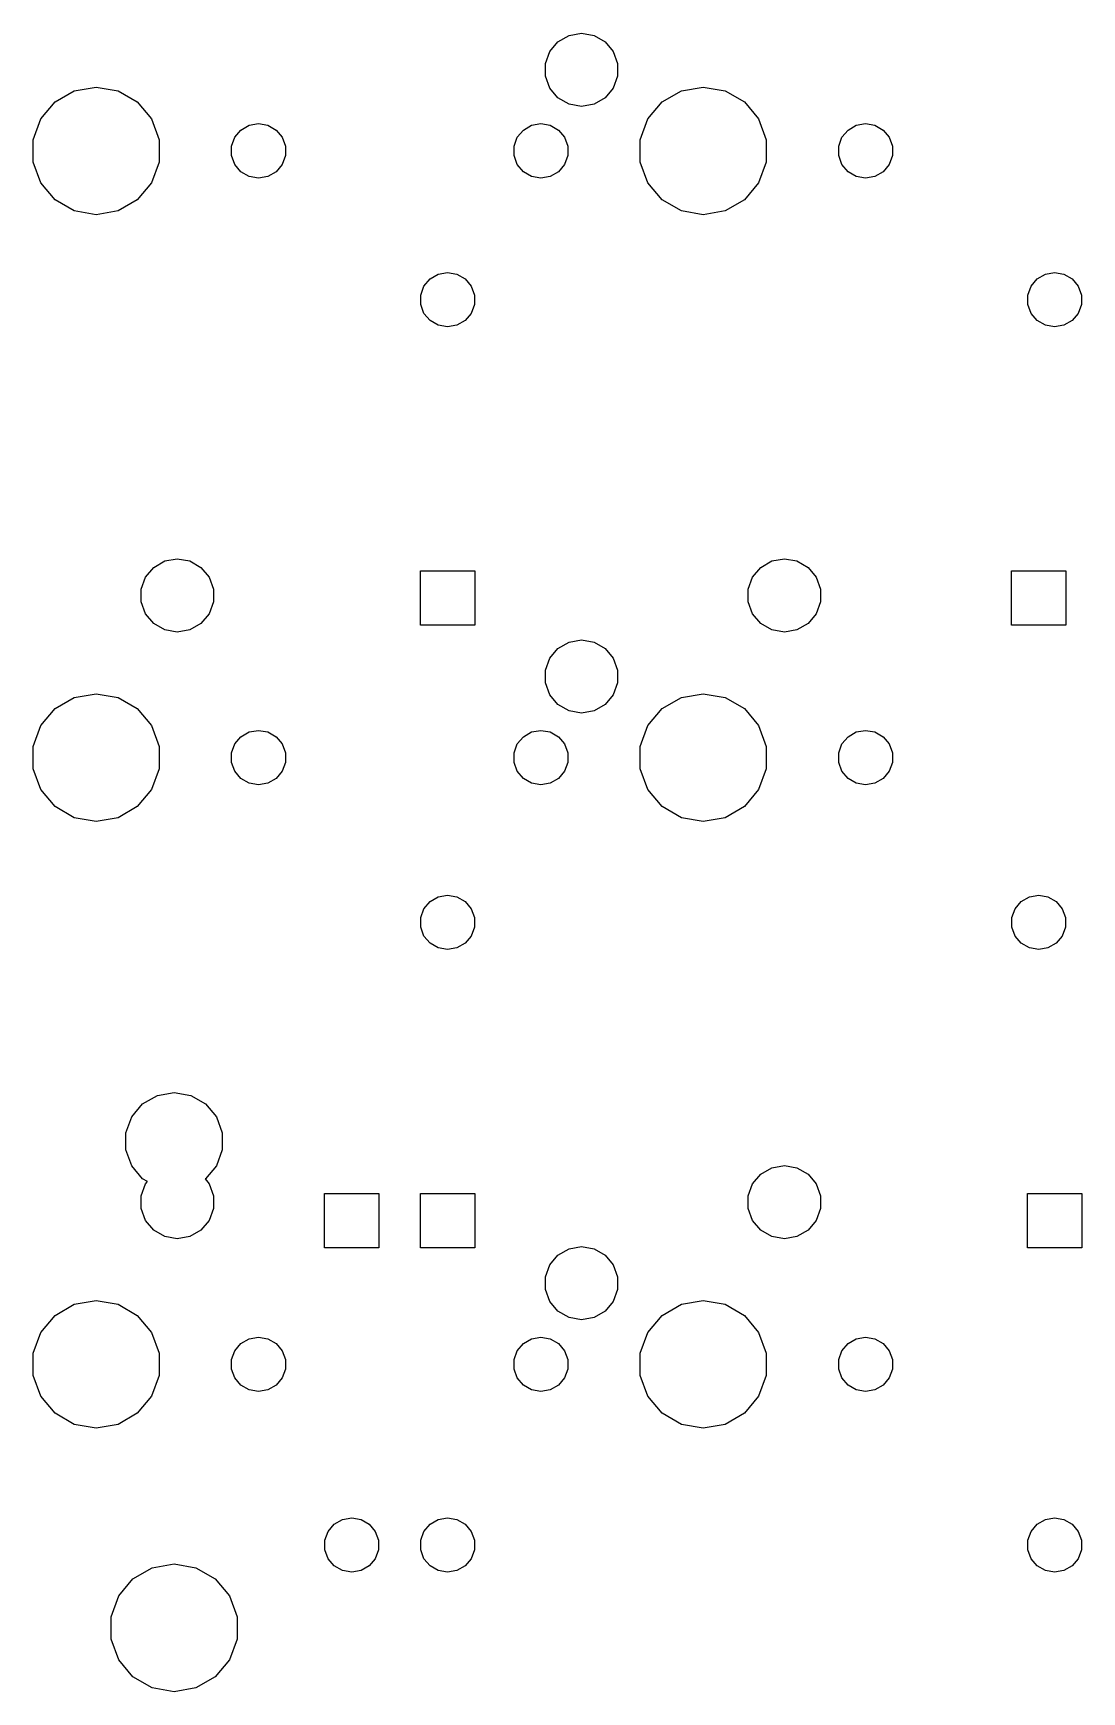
# Model space of a CAD drawing. Extents: x 16 to 275, y -108 to -10.
# Drawn here: x 172 to 204.8, y -108.3 to -56.3 of the extents above; entities that cross this region are included whole.
import ezdxf

# ---------------------------------------------------------------- set-up
doc = ezdxf.new("R2010")
doc.units = 0
doc.header["$MEASUREMENT"] = 0
doc.layers.add('BLACK', color=7, linetype='CONTINUOUS')

msp = doc.modelspace()

# ---------------------------------------------------------------- linework, layer by layer
at = {"layer": 'Black'}
for p, q in [((188.196, -56.8863), (188.452, -56.5811)), ((188.452, -56.5811), (188.798, -56.3818)), ((188.798, -56.3818), (189.19, -56.3126)), ((189.19, -56.3126), (189.582, -56.3818)), ((189.582, -56.3818), (189.928, -56.5811)), ((189.928, -56.5811), (190.184, -56.8863)), ((188.06, -57.2608), (188.196, -56.8863)), ((190.184, -56.8863), (190.32, -57.2608)), ((188.06, -57.6592), (188.06, -57.2608)), ((190.32, -57.2608), (190.32, -57.6592)), ((172.713, -58.4667), (173.315, -58.1192)), ((173.315, -58.1192), (174, -57.9985)), ((174, -57.9985), (174.685, -58.1192)), ((174.685, -58.1192), (175.287, -58.4667)), ((188.196, -58.0337), (188.06, -57.6592)), ((188.452, -58.3389), (188.196, -58.0337)), ((190.184, -58.0337), (189.928, -58.3389)), ((190.32, -57.6592), (190.184, -58.0337)), ((191.713, -58.4667), (192.315, -58.1192)), ((192.315, -58.1192), (193, -57.9985)), ((193, -57.9985), (193.685, -58.1192)), ((193.685, -58.1192), (194.287, -58.4667)), ((172.267, -58.9992), (172.713, -58.4667)), ((175.287, -58.4667), (175.733, -58.9992)), ((188.798, -58.5382), (188.452, -58.3389)), ((189.19, -58.6074), (188.798, -58.5382)), ((189.582, -58.5382), (189.19, -58.6074)), ((189.928, -58.3389), (189.582, -58.5382)), ((191.267, -58.9992), (191.713, -58.4667)), ((194.287, -58.4667), (194.733, -58.9992)), ((172.029, -59.6524), (172.267, -58.9992)), ((175.733, -58.9992), (175.971, -59.6524)), ((178.531, -59.3457), (178.788, -59.1974)), ((178.788, -59.1974), (179.08, -59.1458)), ((179.08, -59.1458), (179.372, -59.1974)), ((179.372, -59.1974), (179.629, -59.3457)), ((187.371, -59.3457), (187.628, -59.1974)), ((187.628, -59.1974), (187.92, -59.1458)), ((187.92, -59.1458), (188.212, -59.1974)), ((188.212, -59.1974), (188.469, -59.3457)), ((191.029, -59.6524), (191.267, -58.9992)), ((194.733, -58.9992), (194.971, -59.6524)), ((197.531, -59.3457), (197.788, -59.1974)), ((197.788, -59.1974), (198.08, -59.1458)), ((198.08, -59.1458), (198.372, -59.1974)), ((198.372, -59.1974), (198.629, -59.3457)), ((172.029, -60.3476), (172.029, -59.6524)), ((175.971, -59.6524), (175.971, -60.3476)), ((178.239, -59.8517), (178.34, -59.5729)), ((178.34, -59.5729), (178.531, -59.3457)), ((179.629, -59.3457), (179.82, -59.5729)), ((179.82, -59.5729), (179.921, -59.8517)), ((187.079, -59.8517), (187.18, -59.5729)), ((187.18, -59.5729), (187.371, -59.3457)), ((188.469, -59.3457), (188.66, -59.5729)), ((188.66, -59.5729), (188.761, -59.8517)), ((191.029, -60.3476), (191.029, -59.6524)), ((194.971, -59.6524), (194.971, -60.3476)), ((197.239, -59.8517), (197.34, -59.5729)), ((197.34, -59.5729), (197.531, -59.3457)), ((198.629, -59.3457), (198.82, -59.5729)), ((198.82, -59.5729), (198.921, -59.8517)), ((178.239, -60.1483), (178.239, -59.8517)), ((178.34, -60.4271), (178.239, -60.1483)), ((179.921, -60.1483), (179.82, -60.4271)), ((179.921, -59.8517), (179.921, -60.1483)), ((187.079, -60.1483), (187.079, -59.8517)), ((187.18, -60.4271), (187.079, -60.1483)), ((188.761, -60.1483), (188.66, -60.4271)), ((188.761, -59.8517), (188.761, -60.1483)), ((197.239, -60.1483), (197.239, -59.8517)), ((197.34, -60.4271), (197.239, -60.1483)), ((198.921, -60.1483), (198.82, -60.4271)), ((198.921, -59.8517), (198.921, -60.1483)), ((172.267, -61.0008), (172.029, -60.3476)), ((175.971, -60.3476), (175.733, -61.0008)), ((178.531, -60.6543), (178.34, -60.4271)), ((178.788, -60.8026), (178.531, -60.6543)), ((179.629, -60.6543), (179.372, -60.8026)), ((179.82, -60.4271), (179.629, -60.6543)), ((187.371, -60.6543), (187.18, -60.4271)), ((187.628, -60.8026), (187.371, -60.6543)), ((188.469, -60.6543), (188.212, -60.8026)), ((188.66, -60.4271), (188.469, -60.6543)), ((191.267, -61.0008), (191.029, -60.3476)), ((194.971, -60.3476), (194.733, -61.0008)), ((197.531, -60.6543), (197.34, -60.4271)), ((197.788, -60.8026), (197.531, -60.6543)), ((198.629, -60.6543), (198.372, -60.8026)), ((198.82, -60.4271), (198.629, -60.6543)), ((172.713, -61.5332), (172.267, -61.0008)), ((175.733, -61.0008), (175.287, -61.5332)), ((179.08, -60.8541), (178.788, -60.8026)), ((179.372, -60.8026), (179.08, -60.8541)), ((187.92, -60.8541), (187.628, -60.8026)), ((188.212, -60.8026), (187.92, -60.8541)), ((191.713, -61.5332), (191.267, -61.0008)), ((194.733, -61.0008), (194.287, -61.5332)), ((198.08, -60.8541), (197.788, -60.8026)), ((198.372, -60.8026), (198.08, -60.8541)), ((173.315, -61.8808), (172.713, -61.5332)), ((175.287, -61.5332), (174.685, -61.8808)), ((192.315, -61.8808), (191.713, -61.5332)), ((194.287, -61.5332), (193.685, -61.8808)), ((174, -62.0015), (173.315, -61.8808)), ((174.685, -61.8808), (174, -62.0015)), ((193, -62.0015), (192.315, -61.8808)), ((193.685, -61.8808), (193, -62.0015)), ((184.449, -64.0072), (184.706, -63.8591)), ((184.706, -63.8591), (184.997, -63.8076)), ((184.997, -63.8076), (185.289, -63.8591)), ((185.289, -63.8591), (185.546, -64.0072)), ((203.449, -64.0072), (203.706, -63.8591)), ((203.706, -63.8591), (203.997, -63.8076)), ((203.997, -63.8076), (204.289, -63.8591)), ((204.289, -63.8591), (204.546, -64.0072)), ((184.158, -64.5124), (184.259, -64.2341)), ((184.259, -64.2341), (184.449, -64.0072)), ((185.546, -64.0072), (185.736, -64.2341)), ((185.736, -64.2341), (185.837, -64.5124)), ((203.158, -64.5124), (203.259, -64.2341)), ((203.259, -64.2341), (203.449, -64.0072)), ((204.546, -64.0072), (204.736, -64.2341)), ((204.736, -64.2341), (204.837, -64.5124)), ((184.158, -64.8086), (184.158, -64.5124)), ((184.259, -65.087), (184.158, -64.8086)), ((185.837, -64.8086), (185.736, -65.087)), ((185.837, -64.5124), (185.837, -64.8086)), ((203.158, -64.8086), (203.158, -64.5124)), ((203.259, -65.087), (203.158, -64.8086)), ((204.837, -64.8086), (204.736, -65.087)), ((204.837, -64.5124), (204.837, -64.8086)), ((184.449, -65.3139), (184.259, -65.087)), ((184.706, -65.462), (184.449, -65.3139)), ((185.546, -65.3139), (185.289, -65.462)), ((185.736, -65.087), (185.546, -65.3139)), ((203.449, -65.3139), (203.259, -65.087)), ((203.706, -65.462), (203.449, -65.3139)), ((204.546, -65.3139), (204.289, -65.462)), ((204.736, -65.087), (204.546, -65.3139)), ((184.997, -65.5134), (184.706, -65.462)), ((185.289, -65.462), (184.997, -65.5134)), ((203.997, -65.5134), (203.706, -65.462)), ((204.289, -65.462), (203.997, -65.5134)), ((175.546, -73.3463), (175.802, -73.0411)), ((175.802, -73.0411), (176.148, -72.8418)), ((176.148, -72.8418), (176.54, -72.7726)), ((176.54, -72.7726), (176.932, -72.8418)), ((176.932, -72.8418), (177.278, -73.0411)), ((177.278, -73.0411), (177.534, -73.3463)), ((184.148, -74.8501), (184.148, -73.1509)), ((184.148, -73.1509), (185.847, -73.1509)), ((185.847, -73.1509), (185.847, -74.8501)), ((194.546, -73.3463), (194.802, -73.0411)), ((194.802, -73.0411), (195.148, -72.8418)), ((195.148, -72.8418), (195.54, -72.7726)), ((195.54, -72.7726), (195.932, -72.8418)), ((195.932, -72.8418), (196.278, -73.0411)), ((196.278, -73.0411), (196.534, -73.3463)), ((202.648, -74.8501), (202.648, -73.1509)), ((202.648, -73.1509), (204.347, -73.1509)), ((204.347, -73.1509), (204.347, -74.8501)), ((175.41, -73.7208), (175.546, -73.3463)), ((175.41, -74.1192), (175.41, -73.7208)), ((177.534, -73.3463), (177.67, -73.7208)), ((177.67, -73.7208), (177.67, -74.1192)), ((194.41, -73.7208), (194.546, -73.3463)), ((194.41, -74.1192), (194.41, -73.7208)), ((196.534, -73.3463), (196.67, -73.7208)), ((196.67, -73.7208), (196.67, -74.1192)), ((175.546, -74.4937), (175.41, -74.1192)), ((177.67, -74.1192), (177.534, -74.4937)), ((194.546, -74.4937), (194.41, -74.1192)), ((196.67, -74.1192), (196.534, -74.4937)), ((175.802, -74.7989), (175.546, -74.4937)), ((176.148, -74.9982), (175.802, -74.7989)), ((177.278, -74.7989), (176.932, -74.9982)), ((177.534, -74.4937), (177.278, -74.7989)), ((194.802, -74.7989), (194.546, -74.4937)), ((195.148, -74.9982), (194.802, -74.7989)), ((196.278, -74.7989), (195.932, -74.9982)), ((196.534, -74.4937), (196.278, -74.7989)), ((176.54, -75.0674), (176.148, -74.9982)), ((176.932, -74.9982), (176.54, -75.0674)), ((185.847, -74.8501), (184.148, -74.8501)), ((188.798, -75.3818), (189.19, -75.3126)), ((189.19, -75.3126), (189.582, -75.3818)), ((195.54, -75.0674), (195.148, -74.9982)), ((195.932, -74.9982), (195.54, -75.0674)), ((204.347, -74.8501), (202.648, -74.8501)), ((188.196, -75.8863), (188.452, -75.5811)), ((188.452, -75.5811), (188.798, -75.3818)), ((189.582, -75.3818), (189.928, -75.5811)), ((189.928, -75.5811), (190.184, -75.8863)), ((188.06, -76.2608), (188.196, -75.8863)), ((188.06, -76.6592), (188.06, -76.2608)), ((190.184, -75.8863), (190.32, -76.2608)), ((190.32, -76.2608), (190.32, -76.6592)), ((188.196, -77.0337), (188.06, -76.6592)), ((190.32, -76.6592), (190.184, -77.0337)), ((172.713, -77.4667), (173.315, -77.1192)), ((173.315, -77.1192), (174, -76.9985)), ((174, -76.9985), (174.685, -77.1192)), ((174.685, -77.1192), (175.287, -77.4667)), ((188.452, -77.3389), (188.196, -77.0337)), ((188.798, -77.5382), (188.452, -77.3389)), ((189.928, -77.3389), (189.582, -77.5382)), ((190.184, -77.0337), (189.928, -77.3389)), ((191.713, -77.4667), (192.315, -77.1192)), ((192.315, -77.1192), (193, -76.9985)), ((193, -76.9985), (193.685, -77.1192)), ((193.685, -77.1192), (194.287, -77.4667)), ((172.267, -77.9992), (172.713, -77.4667)), ((175.287, -77.4667), (175.733, -77.9992)), ((189.19, -77.6074), (188.798, -77.5382)), ((189.582, -77.5382), (189.19, -77.6074)), ((191.267, -77.9992), (191.713, -77.4667)), ((194.287, -77.4667), (194.733, -77.9992)), ((172.029, -78.6524), (172.267, -77.9992)), ((175.733, -77.9992), (175.971, -78.6524)), ((178.34, -78.5729), (178.531, -78.3457)), ((178.531, -78.3457), (178.788, -78.1974)), ((178.788, -78.1974), (179.08, -78.1458)), ((179.08, -78.1458), (179.372, -78.1974)), ((179.372, -78.1974), (179.629, -78.3457)), ((179.629, -78.3457), (179.82, -78.5729)), ((187.18, -78.5729), (187.371, -78.3457)), ((187.371, -78.3457), (187.628, -78.1974)), ((187.628, -78.1974), (187.92, -78.1458)), ((187.92, -78.1458), (188.212, -78.1974)), ((188.212, -78.1974), (188.469, -78.3457)), ((188.469, -78.3457), (188.66, -78.5729)), ((191.029, -78.6524), (191.267, -77.9992)), ((194.733, -77.9992), (194.971, -78.6524)), ((197.34, -78.5729), (197.531, -78.3457)), ((197.531, -78.3457), (197.788, -78.1974)), ((197.788, -78.1974), (198.08, -78.1458)), ((198.08, -78.1458), (198.372, -78.1974)), ((198.372, -78.1974), (198.629, -78.3457)), ((198.629, -78.3457), (198.82, -78.5729)), ((172.029, -79.3476), (172.029, -78.6524)), ((175.971, -78.6524), (175.971, -79.3476)), ((178.239, -78.8517), (178.34, -78.5729)), ((178.239, -79.1483), (178.239, -78.8517)), ((179.82, -78.5729), (179.921, -78.8517)), ((179.921, -78.8517), (179.921, -79.1483)), ((187.079, -78.8517), (187.18, -78.5729)), ((187.079, -79.1483), (187.079, -78.8517)), ((188.66, -78.5729), (188.761, -78.8517)), ((188.761, -78.8517), (188.761, -79.1483)), ((191.029, -79.3476), (191.029, -78.6524)), ((194.971, -78.6524), (194.971, -79.3476)), ((197.239, -78.8517), (197.34, -78.5729)), ((197.239, -79.1483), (197.239, -78.8517)), ((198.82, -78.5729), (198.921, -78.8517)), ((198.921, -78.8517), (198.921, -79.1483)), ((172.267, -80.0008), (172.029, -79.3476)), ((175.971, -79.3476), (175.733, -80.0008)), ((178.34, -79.4271), (178.239, -79.1483)), ((178.531, -79.6543), (178.34, -79.4271)), ((179.82, -79.4271), (179.629, -79.6543)), ((179.921, -79.1483), (179.82, -79.4271)), ((187.18, -79.4271), (187.079, -79.1483)), ((187.371, -79.6543), (187.18, -79.4271)), ((188.66, -79.4271), (188.469, -79.6543)), ((188.761, -79.1483), (188.66, -79.4271)), ((191.267, -80.0008), (191.029, -79.3476)), ((194.971, -79.3476), (194.733, -80.0008)), ((197.34, -79.4271), (197.239, -79.1483)), ((197.531, -79.6543), (197.34, -79.4271)), ((198.82, -79.4271), (198.629, -79.6543)), ((198.921, -79.1483), (198.82, -79.4271)), ((178.788, -79.8026), (178.531, -79.6543)), ((179.08, -79.8541), (178.788, -79.8026)), ((179.372, -79.8026), (179.08, -79.8541)), ((179.629, -79.6543), (179.372, -79.8026)), ((187.628, -79.8026), (187.371, -79.6543)), ((187.92, -79.8541), (187.628, -79.8026)), ((188.212, -79.8026), (187.92, -79.8541)), ((188.469, -79.6543), (188.212, -79.8026)), ((197.788, -79.8026), (197.531, -79.6543)), ((198.08, -79.8541), (197.788, -79.8026)), ((198.372, -79.8026), (198.08, -79.8541)), ((198.629, -79.6543), (198.372, -79.8026)), ((172.713, -80.5332), (172.267, -80.0008)), ((175.733, -80.0008), (175.287, -80.5332)), ((191.713, -80.5332), (191.267, -80.0008)), ((194.733, -80.0008), (194.287, -80.5332)), ((173.315, -80.8808), (172.713, -80.5332)), ((174, -81.0015), (173.315, -80.8808)), ((174.685, -80.8808), (174, -81.0015)), ((175.287, -80.5332), (174.685, -80.8808)), ((192.315, -80.8808), (191.713, -80.5332)), ((193, -81.0015), (192.315, -80.8808)), ((193.685, -80.8808), (193, -81.0015)), ((194.287, -80.5332), (193.685, -80.8808)), ((184.259, -83.7341), (184.449, -83.5072)), ((184.449, -83.5072), (184.706, -83.3591)), ((184.706, -83.3591), (184.997, -83.3076)), ((184.997, -83.3076), (185.289, -83.3591)), ((185.289, -83.3591), (185.546, -83.5072)), ((185.546, -83.5072), (185.736, -83.7341)), ((202.759, -83.7341), (202.949, -83.5072)), ((202.949, -83.5072), (203.206, -83.3591)), ((203.206, -83.3591), (203.497, -83.3076)), ((203.497, -83.3076), (203.789, -83.3591)), ((203.789, -83.3591), (204.046, -83.5072)), ((204.046, -83.5072), (204.236, -83.7341)), ((184.158, -84.0124), (184.259, -83.7341)), ((184.158, -84.3086), (184.158, -84.0124)), ((185.736, -83.7341), (185.837, -84.0124)), ((185.837, -84.0124), (185.837, -84.3086)), ((202.658, -84.0124), (202.759, -83.7341)), ((202.658, -84.3086), (202.658, -84.0124)), ((204.236, -83.7341), (204.337, -84.0124)), ((204.337, -84.0124), (204.337, -84.3086)), ((184.259, -84.587), (184.158, -84.3086)), ((184.449, -84.8139), (184.259, -84.587)), ((185.736, -84.587), (185.546, -84.8139)), ((185.837, -84.3086), (185.736, -84.587)), ((202.759, -84.587), (202.658, -84.3086)), ((202.949, -84.8139), (202.759, -84.587)), ((204.236, -84.587), (204.046, -84.8139)), ((204.337, -84.3086), (204.236, -84.587)), ((184.706, -84.962), (184.449, -84.8139)), ((184.997, -85.0134), (184.706, -84.962)), ((185.289, -84.962), (184.997, -85.0134)), ((185.546, -84.8139), (185.289, -84.962)), ((203.206, -84.962), (202.949, -84.8139)), ((203.497, -85.0134), (203.206, -84.962)), ((203.789, -84.962), (203.497, -85.0134)), ((204.046, -84.8139), (203.789, -84.962)), ((175.113, -90.2501), (175.455, -89.8431)), ((175.455, -89.8431), (175.915, -89.5774)), ((175.915, -89.5774), (176.438, -89.4852)), ((176.438, -89.4852), (176.961, -89.5774)), ((176.961, -89.5774), (177.421, -89.8431)), ((177.421, -89.8431), (177.763, -90.2501)), ((174.931, -90.7493), (175.113, -90.2501)), ((177.763, -90.2501), (177.945, -90.7493)), ((174.931, -91.2807), (174.931, -90.7493)), ((177.945, -90.7493), (177.945, -91.2807)), ((175.113, -91.7799), (174.931, -91.2807)), ((177.945, -91.2807), (177.763, -91.7799)), ((175.455, -92.1869), (175.113, -91.7799)), ((177.763, -91.7799), (177.421, -92.1869)), ((194.802, -92.0411), (195.148, -91.8418)), ((195.148, -91.8418), (195.54, -91.7726)), ((195.54, -91.7726), (195.932, -91.8418)), ((195.932, -91.8418), (196.278, -92.0411)), ((175.41, -92.7208), (175.546, -92.3463)), ((175.607, -92.2746), (175.455, -92.1869)), ((175.546, -92.3463), (175.607, -92.2746)), ((177.421, -92.1869), (177.407, -92.1953)), ((177.407, -92.1953), (177.534, -92.3463)), ((177.534, -92.3463), (177.67, -92.7208)), ((194.41, -92.7208), (194.546, -92.3463)), ((194.546, -92.3463), (194.802, -92.0411)), ((196.278, -92.0411), (196.534, -92.3463)), ((196.534, -92.3463), (196.67, -92.7208)), ((175.41, -93.1192), (175.41, -92.7208)), ((177.67, -92.7208), (177.67, -93.1192)), ((181.148, -94.3501), (181.148, -92.6509)), ((181.148, -92.6509), (182.847, -92.6509)), ((182.847, -92.6509), (182.847, -94.3501)), ((184.148, -94.3501), (184.148, -92.6509)), ((184.148, -92.6509), (185.847, -92.6509)), ((185.847, -92.6509), (185.847, -94.3501)), ((194.41, -93.1192), (194.41, -92.7208)), ((196.67, -92.7208), (196.67, -93.1192)), ((203.148, -94.3501), (203.148, -92.6509)), ((203.148, -92.6509), (204.847, -92.6509)), ((204.847, -92.6509), (204.847, -94.3501)), ((175.546, -93.4937), (175.41, -93.1192)), ((175.802, -93.7989), (175.546, -93.4937)), ((177.534, -93.4937), (177.278, -93.7989)), ((177.67, -93.1192), (177.534, -93.4937)), ((194.546, -93.4937), (194.41, -93.1192)), ((194.802, -93.7989), (194.546, -93.4937)), ((196.534, -93.4937), (196.278, -93.7989)), ((196.67, -93.1192), (196.534, -93.4937)), ((176.148, -93.9982), (175.802, -93.7989)), ((176.54, -94.0674), (176.148, -93.9982)), ((176.932, -93.9982), (176.54, -94.0674)), ((177.278, -93.7989), (176.932, -93.9982)), ((195.148, -93.9982), (194.802, -93.7989)), ((195.54, -94.0674), (195.148, -93.9982)), ((195.932, -93.9982), (195.54, -94.0674)), ((196.278, -93.7989), (195.932, -93.9982)), ((182.847, -94.3501), (181.148, -94.3501)), ((185.847, -94.3501), (184.148, -94.3501)), ((188.452, -94.5811), (188.798, -94.3818)), ((188.798, -94.3818), (189.19, -94.3126)), ((189.19, -94.3126), (189.582, -94.3818)), ((189.582, -94.3818), (189.928, -94.5811)), ((204.847, -94.3501), (203.148, -94.3501)), ((188.06, -95.2608), (188.196, -94.8863)), ((188.196, -94.8863), (188.452, -94.5811)), ((189.928, -94.5811), (190.184, -94.8863)), ((190.184, -94.8863), (190.32, -95.2608)), ((188.06, -95.6592), (188.06, -95.2608)), ((190.32, -95.2608), (190.32, -95.6592)), ((173.315, -96.1192), (174, -95.9985)), ((174, -95.9985), (174.685, -96.1192)), ((188.196, -96.0337), (188.06, -95.6592)), ((188.452, -96.3389), (188.196, -96.0337)), ((190.184, -96.0337), (189.928, -96.3389)), ((190.32, -95.6592), (190.184, -96.0337)), ((192.315, -96.1192), (193, -95.9985)), ((193, -95.9985), (193.685, -96.1192)), ((172.267, -96.9992), (172.713, -96.4667)), ((172.713, -96.4667), (173.315, -96.1192)), ((174.685, -96.1192), (175.287, -96.4667)), ((175.287, -96.4667), (175.733, -96.9992)), ((188.798, -96.5382), (188.452, -96.3389)), ((189.19, -96.6074), (188.798, -96.5382)), ((189.582, -96.5382), (189.19, -96.6074)), ((189.928, -96.3389), (189.582, -96.5382)), ((191.267, -96.9992), (191.713, -96.4667)), ((191.713, -96.4667), (192.315, -96.1192)), ((193.685, -96.1192), (194.287, -96.4667)), ((194.287, -96.4667), (194.733, -96.9992)), ((172.029, -97.6524), (172.267, -96.9992)), ((175.733, -96.9992), (175.971, -97.6524)), ((191.029, -97.6524), (191.267, -96.9992)), ((194.733, -96.9992), (194.971, -97.6524)), ((172.029, -98.3476), (172.029, -97.6524)), ((175.971, -97.6524), (175.971, -98.3476)), ((178.239, -97.8517), (178.34, -97.5729)), ((178.34, -97.5729), (178.531, -97.3457)), ((178.531, -97.3457), (178.788, -97.1974)), ((178.788, -97.1974), (179.08, -97.1458)), ((179.08, -97.1458), (179.372, -97.1974)), ((179.372, -97.1974), (179.629, -97.3457)), ((179.629, -97.3457), (179.82, -97.5729)), ((179.82, -97.5729), (179.921, -97.8517)), ((187.079, -97.8517), (187.18, -97.5729)), ((187.18, -97.5729), (187.371, -97.3457)), ((187.371, -97.3457), (187.628, -97.1974)), ((187.628, -97.1974), (187.92, -97.1458)), ((187.92, -97.1458), (188.212, -97.1974)), ((188.212, -97.1974), (188.469, -97.3457)), ((188.469, -97.3457), (188.66, -97.5729)), ((188.66, -97.5729), (188.761, -97.8517)), ((191.029, -98.3476), (191.029, -97.6524)), ((194.971, -97.6524), (194.971, -98.3476)), ((197.239, -97.8517), (197.34, -97.5729)), ((197.34, -97.5729), (197.531, -97.3457)), ((197.531, -97.3457), (197.788, -97.1974)), ((197.788, -97.1974), (198.08, -97.1458)), ((198.08, -97.1458), (198.372, -97.1974)), ((198.372, -97.1974), (198.629, -97.3457)), ((198.629, -97.3457), (198.82, -97.5729)), ((198.82, -97.5729), (198.921, -97.8517)), ((178.239, -98.1483), (178.239, -97.8517)), ((178.34, -98.4271), (178.239, -98.1483)), ((179.921, -98.1483), (179.82, -98.4271)), ((179.921, -97.8517), (179.921, -98.1483)), ((187.079, -98.1483), (187.079, -97.8517)), ((187.18, -98.4271), (187.079, -98.1483)), ((188.761, -98.1483), (188.66, -98.4271)), ((188.761, -97.8517), (188.761, -98.1483)), ((197.239, -98.1483), (197.239, -97.8517)), ((197.34, -98.4271), (197.239, -98.1483)), ((198.921, -98.1483), (198.82, -98.4271)), ((198.921, -97.8517), (198.921, -98.1483)), ((172.267, -99.0008), (172.029, -98.3476)), ((175.971, -98.3476), (175.733, -99.0008)), ((178.531, -98.6543), (178.34, -98.4271)), ((178.788, -98.8026), (178.531, -98.6543)), ((179.629, -98.6543), (179.372, -98.8026)), ((179.82, -98.4271), (179.629, -98.6543)), ((187.371, -98.6543), (187.18, -98.4271)), ((187.628, -98.8026), (187.371, -98.6543)), ((188.469, -98.6543), (188.212, -98.8026)), ((188.66, -98.4271), (188.469, -98.6543)), ((191.267, -99.0008), (191.029, -98.3476)), ((194.971, -98.3476), (194.733, -99.0008)), ((197.531, -98.6543), (197.34, -98.4271)), ((197.788, -98.8026), (197.531, -98.6543)), ((198.629, -98.6543), (198.372, -98.8026)), ((198.82, -98.4271), (198.629, -98.6543)), ((172.713, -99.5332), (172.267, -99.0008)), ((175.733, -99.0008), (175.287, -99.5332)), ((179.08, -98.8541), (178.788, -98.8026)), ((179.372, -98.8026), (179.08, -98.8541)), ((187.92, -98.8541), (187.628, -98.8026)), ((188.212, -98.8026), (187.92, -98.8541)), ((191.713, -99.5332), (191.267, -99.0008)), ((194.733, -99.0008), (194.287, -99.5332)), ((198.08, -98.8541), (197.788, -98.8026)), ((198.372, -98.8026), (198.08, -98.8541)), ((173.315, -99.8808), (172.713, -99.5332)), ((175.287, -99.5332), (174.685, -99.8808)), ((192.315, -99.8808), (191.713, -99.5332)), ((194.287, -99.5332), (193.685, -99.8808)), ((174, -100.002), (173.315, -99.8808)), ((174.685, -99.8808), (174, -100.002)), ((193, -100.002), (192.315, -99.8808)), ((193.685, -99.8808), (193, -100.002)), ((181.706, -102.859), (181.997, -102.808)), ((181.997, -102.808), (182.289, -102.859)), ((184.706, -102.859), (184.997, -102.808)), ((184.997, -102.808), (185.289, -102.859)), ((203.706, -102.859), (203.997, -102.808)), ((203.997, -102.808), (204.289, -102.859)), ((181.158, -103.512), (181.259, -103.234)), ((181.259, -103.234), (181.449, -103.007)), ((181.449, -103.007), (181.706, -102.859)), ((182.289, -102.859), (182.546, -103.007)), ((182.546, -103.007), (182.736, -103.234)), ((182.736, -103.234), (182.837, -103.512)), ((184.158, -103.512), (184.259, -103.234)), ((184.259, -103.234), (184.449, -103.007)), ((184.449, -103.007), (184.706, -102.859)), ((185.289, -102.859), (185.546, -103.007)), ((185.546, -103.007), (185.736, -103.234)), ((185.736, -103.234), (185.837, -103.512)), ((203.158, -103.512), (203.259, -103.234)), ((203.259, -103.234), (203.449, -103.007)), ((203.449, -103.007), (203.706, -102.859)), ((204.289, -102.859), (204.546, -103.007)), ((204.546, -103.007), (204.736, -103.234)), ((204.736, -103.234), (204.837, -103.512)), ((181.158, -103.809), (181.158, -103.512)), ((181.259, -104.087), (181.158, -103.809)), ((182.837, -103.809), (182.736, -104.087)), ((182.837, -103.512), (182.837, -103.809)), ((184.158, -103.809), (184.158, -103.512)), ((184.259, -104.087), (184.158, -103.809)), ((185.837, -103.809), (185.736, -104.087)), ((185.837, -103.512), (185.837, -103.809)), ((203.158, -103.809), (203.158, -103.512)), ((203.259, -104.087), (203.158, -103.809)), ((204.837, -103.809), (204.736, -104.087)), ((204.837, -103.512), (204.837, -103.809)), ((175.151, -104.722), (175.753, -104.374)), ((175.753, -104.374), (176.438, -104.253)), ((176.438, -104.253), (177.123, -104.374)), ((177.123, -104.374), (177.725, -104.722)), ((181.449, -104.314), (181.259, -104.087)), ((181.706, -104.462), (181.449, -104.314)), ((182.546, -104.314), (182.289, -104.462)), ((182.736, -104.087), (182.546, -104.314)), ((184.449, -104.314), (184.259, -104.087)), ((184.706, -104.462), (184.449, -104.314)), ((185.546, -104.314), (185.289, -104.462)), ((185.736, -104.087), (185.546, -104.314)), ((203.449, -104.314), (203.259, -104.087)), ((203.706, -104.462), (203.449, -104.314)), ((204.546, -104.314), (204.289, -104.462)), ((204.736, -104.087), (204.546, -104.314)), ((174.705, -105.254), (175.151, -104.722)), ((177.725, -104.722), (178.171, -105.254)), ((181.997, -104.513), (181.706, -104.462)), ((182.289, -104.462), (181.997, -104.513)), ((184.997, -104.513), (184.706, -104.462)), ((185.289, -104.462), (184.997, -104.513)), ((203.997, -104.513), (203.706, -104.462)), ((204.289, -104.462), (203.997, -104.513)), ((174.467, -105.907), (174.705, -105.254)), ((178.171, -105.254), (178.409, -105.907)), ((174.467, -106.603), (174.467, -105.907)), ((178.409, -105.907), (178.409, -106.603)), ((174.705, -107.256), (174.467, -106.603)), ((178.409, -106.603), (178.171, -107.256)), ((175.151, -107.788), (174.705, -107.256)), ((178.171, -107.256), (177.725, -107.788)), ((175.753, -108.136), (175.151, -107.788)), ((177.725, -107.788), (177.123, -108.136)), ((176.438, -108.257), (175.753, -108.136)), ((177.123, -108.136), (176.438, -108.257))]:
    msp.add_line(p, q, dxfattribs=at)

doc.saveas('drawing.dxf')
